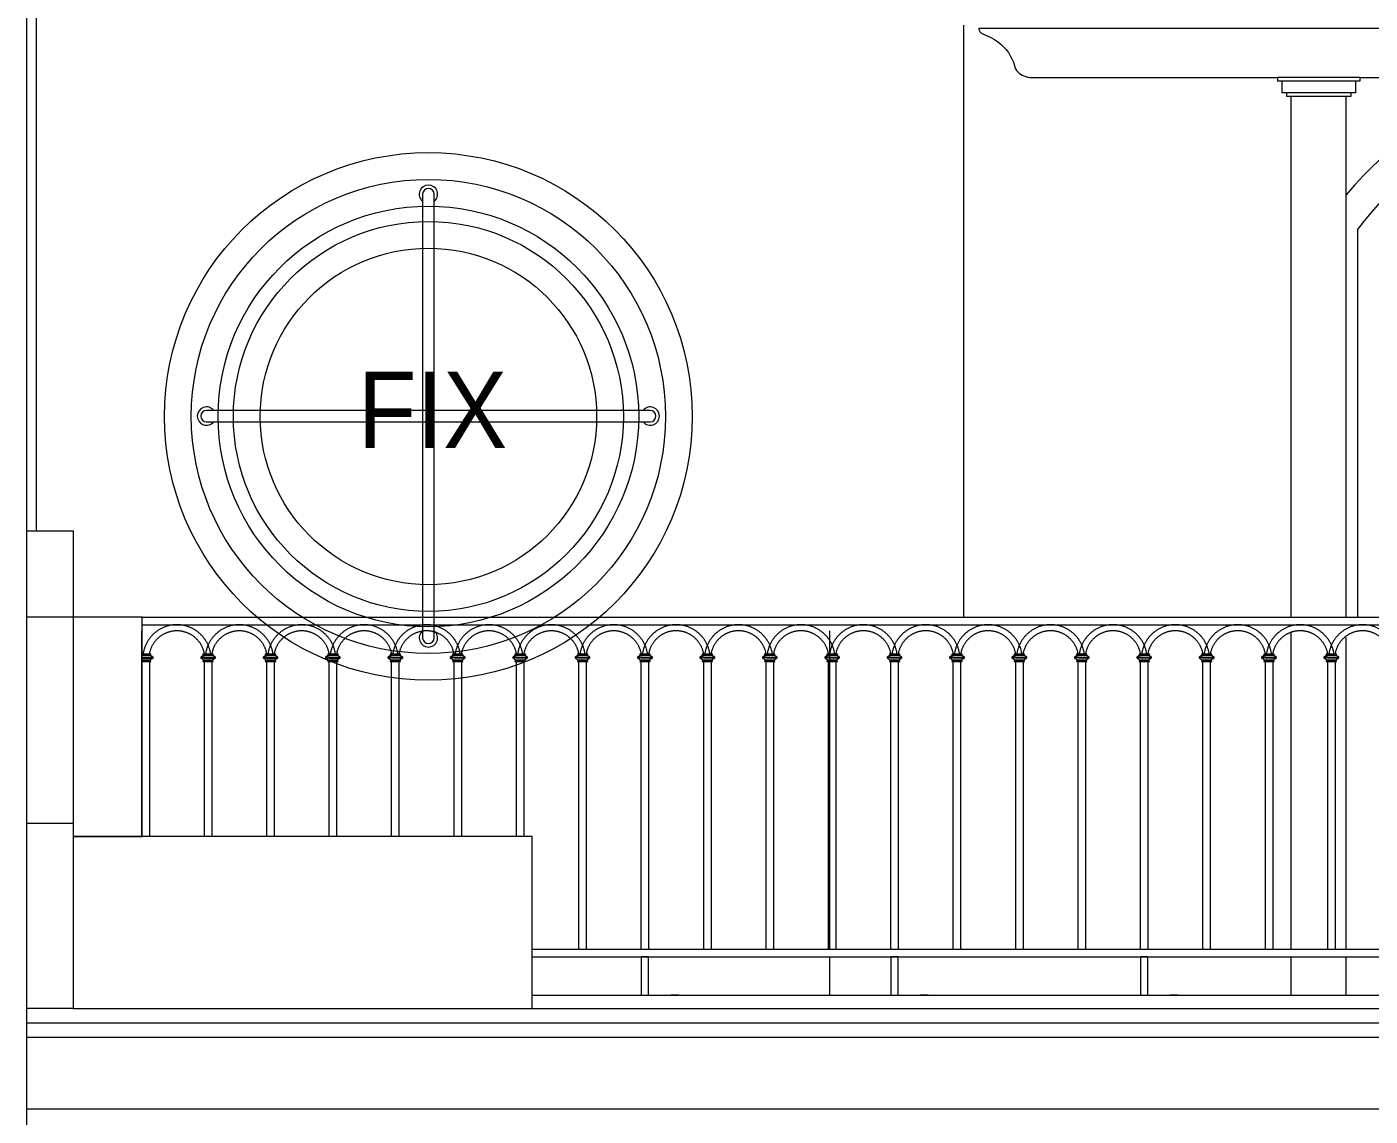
# Model space of a CAD drawing. Header units: millimetres. Extents: x -78046 to 260989, y -99288 to 158505.
# Drawn here: x 187324 to 190837, y 77367 to 80216 of the extents above; entities that cross this region are included whole.
import ezdxf
from ezdxf.xclip import XClip

# ---------------------------------------------------------------- set-up
doc = ezdxf.new("R2010")
doc.units = ezdxf.units.MM
doc.header["$LTSCALE"] = 100
doc.header["$XCLIPFRAME"] = 0
for name, color, linetype, lineweight in [('-DOOR', 137, 'Continuous', 9), ('-HATCH', 8, 'Continuous', 5), ('-LINE1', 7, 'Continuous', 18), ('-LINE2', 252, 'Continuous', 9), ('-TEXT', 7, 'Continuous', 15)]:
    doc.layers.add(name, color=color, linetype=linetype, lineweight=lineweight)
doc.styles.add('X-5M-DH-TUM1$0$AVANTH', font='arial.ttf', dxfattribs={"width": 0.9})

# ---------------------------------------------------------------- blocks, each defined once
blk = doc.blocks.new('lancan')
for p, q in [((-1.1, 988.8), (6547.2, 988.8)), ((-1.1, 968.8), (6547.2, 968.8)), ((0, 883.9), (-9.8, 883.9)), ((0, 881.9), (-9.8, 881.9)), ((-4, 893), (0, 893)), ((-1.6, 891), (0, 891)), ((-1.6, 889), (20.8, 889)), ((0, 893), (19.2, 893)), ((19.2, 891), (0, 891)), ((0, 881.9), (0, 883.9)), ((0, 883.9), (19.2, 883.9)), ((0, 881.9), (19.2, 881.9)), ((19.2, 893), (23.2, 893)), ((19.2, 891), (20.8, 891)), ((19.2, 883.9), (19.2, 881.9)), ((19.2, 883.9), (29, 883.9)), ((19.2, 881.9), (29, 881.9)), ((20.8, 889), (20.8, 891)), ((20.8, 891), (23.2, 891)), ((29, 883.9), (20.8, 889)), ((20.8, 876.9), (29, 881.9)), ((23.2, 891), (23.2, 893)), ((29, 881.9), (29, 883.9)), ((161.6, 889), (153.4, 883.9)), ((153.4, 883.9), (153.4, 881.9)), ((163.2, 883.9), (153.4, 883.9)), ((153.4, 881.9), (161.6, 876.9)), ((163.2, 881.9), (153.4, 881.9)), ((159.2, 893), (159.2, 891)), ((159.2, 893), (163.2, 893)), ((159.2, 891), (161.6, 891)), ((161.6, 891), (161.6, 889)), ((161.6, 891), (163.2, 891)), ((161.6, 889), (184, 889)), ((163.2, 893), (182.4, 893)), ((182.4, 891), (163.2, 891)), ((163.2, 881.9), (163.2, 883.9)), ((163.2, 883.9), (182.4, 883.9)), ((163.2, 881.9), (182.4, 881.9)), ((182.4, 893), (186.4, 893)), ((182.4, 891), (184, 891)), ((182.4, 883.9), (182.4, 881.9)), ((182.4, 883.9), (192.2, 883.9)), ((182.4, 881.9), (192.2, 881.9)), ((184, 889), (184, 891)), ((184, 891), (186.4, 891)), ((192.2, 883.9), (184, 889)), ((184, 876.9), (192.2, 881.9)), ((186.4, 891), (186.4, 893)), ((192.2, 881.9), (192.2, 883.9)), ((324.8, 889), (316.6, 883.9)), ((316.6, 883.9), (316.6, 881.9)), ((326.4, 883.9), (316.6, 883.9)), ((316.6, 881.9), (324.8, 876.9)), ((326.4, 881.9), (316.6, 881.9)), ((322.4, 893), (322.4, 891)), ((322.4, 893), (326.4, 893)), ((322.4, 891), (324.8, 891)), ((324.8, 891), (324.8, 889)), ((324.8, 891), (326.4, 891)), ((324.8, 889), (347.2, 889)), ((326.4, 893), (345.6, 893)), ((345.6, 891), (326.4, 891)), ((326.4, 881.9), (326.4, 883.9)), ((326.4, 883.9), (345.6, 883.9)), ((326.4, 881.9), (345.6, 881.9)), ((345.6, 893), (349.6, 893)), ((345.6, 891), (347.2, 891)), ((345.6, 883.9), (345.6, 881.9)), ((345.6, 883.9), (355.4, 883.9)), ((345.6, 881.9), (355.4, 881.9)), ((347.2, 889), (347.2, 891)), ((347.2, 891), (349.6, 891)), ((355.4, 883.9), (347.2, 889)), ((347.2, 876.9), (355.4, 881.9)), ((349.6, 891), (349.6, 893)), ((355.4, 881.9), (355.4, 883.9)), ((488, 889), (479.8, 883.9)), ((479.8, 883.9), (479.8, 881.9)), ((489.6, 883.9), (479.8, 883.9)), ((479.8, 881.9), (488, 876.9)), ((489.6, 881.9), (479.8, 881.9)), ((485.6, 893), (485.6, 891)), ((485.6, 893), (489.6, 893)), ((485.6, 891), (488, 891)), ((488, 891), (488, 889)), ((488, 891), (489.6, 891)), ((488, 889), (510.4, 889)), ((489.6, 893), (508.8, 893)), ((508.8, 891), (489.6, 891)), ((489.6, 881.9), (489.6, 883.9)), ((489.6, 883.9), (508.8, 883.9)), ((489.6, 881.9), (508.8, 881.9)), ((508.8, 893), (512.8, 893)), ((508.8, 891), (510.4, 891)), ((508.8, 883.9), (508.8, 881.9)), ((508.8, 883.9), (518.6, 883.9)), ((508.8, 881.9), (518.6, 881.9)), ((510.4, 889), (510.4, 891)), ((510.4, 891), (512.8, 891)), ((518.6, 883.9), (510.4, 889)), ((510.4, 876.9), (518.6, 881.9)), ((512.8, 891), (512.8, 893)), ((518.6, 881.9), (518.6, 883.9)), ((651.2, 889), (643, 884)), ((643, 884), (643, 882)), ((652.8, 884), (643, 884)), ((643, 882), (651.2, 876.9)), ((652.8, 882), (643, 882)), ((648.8, 893), (648.8, 891)), ((648.8, 893), (652.8, 893)), ((648.8, 891), (651.2, 891)), ((651.2, 891), (651.2, 889)), ((651.2, 891), (652.8, 891)), ((651.2, 889), (673.6, 889)), ((652.8, 893), (672, 893)), ((672, 891), (652.8, 891)), ((652.8, 882), (652.8, 884)), ((652.8, 884), (672, 884)), ((652.8, 882), (672, 882)), ((672, 893), (676, 893)), ((672, 891), (673.6, 891)), ((672, 884), (672, 882)), ((672, 884), (681.8, 884)), ((672, 882), (681.8, 882)), ((673.6, 889), (673.6, 891)), ((673.6, 891), (676, 891)), ((681.8, 884), (673.6, 889)), ((673.6, 876.9), (681.8, 882)), ((676, 891), (676, 893)), ((681.8, 882), (681.8, 884)), ((814.4, 889), (806.2, 884)), ((806.2, 884), (806.2, 882)), ((816, 884), (806.2, 884)), ((806.2, 882), (814.4, 876.9)), ((816, 882), (806.2, 882)), ((812, 893), (812, 891)), ((812, 893), (816, 893)), ((812, 891), (814.4, 891)), ((814.4, 891), (814.4, 889)), ((814.4, 891), (816, 891)), ((814.4, 889), (836.8, 889)), ((816, 893), (835.2, 893)), ((835.2, 891), (816, 891)), ((816, 882), (816, 884)), ((816, 884), (835.2, 884)), ((816, 882), (835.2, 882)), ((835.2, 893), (839.2, 893)), ((835.2, 891), (836.8, 891)), ((835.2, 884), (835.2, 882)), ((835.2, 884), (845, 884)), ((835.2, 882), (845, 882)), ((836.8, 889), (836.8, 891)), ((836.8, 891), (839.2, 891)), ((845, 884), (836.8, 889)), ((836.8, 876.9), (845, 882)), ((839.2, 891), (839.2, 893)), ((845, 882), (845, 884)), ((977.6, 889), (969.4, 884)), ((969.4, 884), (969.4, 882)), ((979.2, 884), (969.4, 884)), ((969.4, 882), (977.6, 876.9)), ((979.2, 882), (969.4, 882)), ((975.2, 893), (975.2, 891)), ((975.2, 893), (979.2, 893)), ((975.2, 891), (977.6, 891)), ((977.6, 891), (977.6, 889)), ((977.6, 891), (979.2, 891)), ((977.6, 889), (1000, 889)), ((979.2, 893), (998.4, 893)), ((998.4, 891), (979.2, 891)), ((979.2, 882), (979.2, 884)), ((979.2, 884), (998.4, 884)), ((979.2, 882), (998.4, 882)), ((998.4, 893), (1002.4, 893)), ((998.4, 891), (1000, 891)), ((998.4, 884), (998.4, 882)), ((998.4, 884), (1008.2, 884)), ((998.4, 882), (1008.2, 882)), ((1000, 889), (1000, 891)), ((1000, 891), (1002.4, 891)), ((1008.2, 884), (1000, 889)), ((1000, 876.9), (1008.2, 882)), ((1002.4, 891), (1002.4, 893)), ((1008.2, 882), (1008.2, 884)), ((1140.8, 889), (1132.6, 884)), ((1132.6, 884), (1132.6, 882)), ((1142.4, 884), (1132.6, 884)), ((1132.6, 882), (1140.8, 876.9)), ((1142.4, 882), (1132.6, 882)), ((1138.4, 893), (1138.4, 891)), ((1138.4, 893), (1142.4, 893)), ((1138.4, 891), (1140.8, 891)), ((1140.8, 891), (1140.8, 889)), ((1140.8, 891), (1142.4, 891)), ((1140.8, 889), (1163.2, 889)), ((1142.4, 893), (1161.6, 893)), ((1161.6, 891), (1142.4, 891)), ((1142.4, 882), (1142.4, 884)), ((1142.4, 884), (1161.6, 884)), ((1142.4, 882), (1161.6, 882)), ((1161.6, 893), (1165.6, 893)), ((1161.6, 891), (1163.2, 891)), ((1161.6, 884), (1161.6, 882)), ((1161.6, 884), (1171.4, 884)), ((1161.6, 882), (1171.4, 882)), ((1163.2, 889), (1163.2, 891)), ((1163.2, 891), (1165.6, 891)), ((1171.4, 884), (1163.2, 889)), ((1163.2, 876.9), (1171.4, 882)), ((1165.6, 891), (1165.6, 893)), ((1171.4, 882), (1171.4, 884)), ((1304, 889), (1295.8, 884)), ((1295.8, 884), (1295.8, 882)), ((1305.6, 884), (1295.8, 884)), ((1295.8, 882), (1304, 876.9)), ((1305.6, 882), (1295.8, 882)), ((1301.6, 893), (1301.6, 891)), ((1301.6, 893), (1305.6, 893)), ((1301.6, 891), (1304, 891)), ((1304, 891), (1304, 889)), ((1304, 891), (1305.6, 891)), ((1304, 889), (1326.4, 889)), ((1305.6, 893), (1324.8, 893)), ((1324.8, 891), (1305.6, 891)), ((1305.6, 882), (1305.6, 884)), ((1305.6, 884), (1324.8, 884)), ((1305.6, 882), (1324.8, 882)), ((1324.8, 893), (1328.8, 893)), ((1324.8, 891), (1326.4, 891)), ((1324.8, 884), (1324.8, 882)), ((1324.8, 884), (1334.6, 884)), ((1324.8, 882), (1334.6, 882)), ((1326.4, 889), (1326.4, 891)), ((1326.4, 891), (1328.8, 891)), ((1334.6, 884), (1326.4, 889)), ((1326.4, 876.9), (1334.6, 882)), ((1328.8, 891), (1328.8, 893)), ((1334.6, 882), (1334.6, 884)), ((1467.2, 889), (1459, 884)), ((1459, 884), (1459, 882)), ((1468.8, 884), (1459, 884)), ((1459, 882), (1467.2, 876.9)), ((1468.8, 882), (1459, 882)), ((1464.8, 893), (1464.8, 891)), ((1464.8, 893), (1468.8, 893)), ((1464.8, 891), (1467.2, 891)), ((1467.2, 891), (1467.2, 889)), ((1467.2, 891), (1468.8, 891)), ((1467.2, 889), (1489.6, 889)), ((1468.8, 893), (1488, 893)), ((1488, 891), (1468.8, 891)), ((1468.8, 882), (1468.8, 884)), ((1468.8, 884), (1488, 884)), ((1468.8, 882), (1488, 882)), ((1488, 893), (1492, 893)), ((1488, 891), (1489.6, 891)), ((1488, 884), (1488, 882)), ((1488, 884), (1497.8, 884)), ((1488, 882), (1497.8, 882)), ((1489.6, 889), (1489.6, 891)), ((1489.6, 891), (1492, 891)), ((1497.8, 884), (1489.6, 889)), ((1489.6, 876.9), (1497.8, 882)), ((1492, 891), (1492, 893)), ((1497.8, 882), (1497.8, 884)), ((1630.4, 889), (1622.2, 884)), ((1622.2, 884), (1622.2, 882)), ((1632, 884), (1622.2, 884)), ((1622.2, 882), (1630.4, 876.9)), ((1632, 882), (1622.2, 882)), ((1628, 893), (1628, 891)), ((1628, 893), (1632, 893)), ((1628, 891), (1630.4, 891)), ((1630.4, 891), (1630.4, 889)), ((1630.4, 891), (1632, 891)), ((1630.4, 889), (1652.8, 889)), ((1632, 893), (1651.2, 893)), ((1651.2, 891), (1632, 891)), ((1632, 882), (1632, 884)), ((1632, 884), (1651.2, 884)), ((1632, 882), (1651.2, 882)), ((1651.2, 893), (1655.2, 893)), ((1651.2, 891), (1652.8, 891)), ((1651.2, 884), (1651.2, 882)), ((1651.2, 884), (1661, 884)), ((1651.2, 882), (1661, 882)), ((1652.8, 889), (1652.8, 891)), ((1652.8, 891), (1655.2, 891)), ((1661, 884), (1652.8, 889)), ((1652.8, 876.9), (1661, 882)), ((1655.2, 891), (1655.2, 893)), ((1661, 882), (1661, 884)), ((1793.6, 889), (1785.4, 884)), ((1785.4, 884), (1785.4, 882)), ((1795.2, 884), (1785.4, 884)), ((1785.4, 882), (1793.6, 876.9)), ((1795.2, 882), (1785.4, 882)), ((1791.2, 893), (1791.2, 891)), ((1791.2, 893), (1795.2, 893)), ((1791.2, 891), (1793.6, 891)), ((1793.6, 891), (1793.6, 889)), ((1793.6, 891), (1795.2, 891)), ((1793.6, 889), (1816, 889)), ((1795.2, 893), (1814.4, 893)), ((1814.4, 891), (1795.2, 891)), ((1795.2, 882), (1795.2, 884)), ((1795.2, 884), (1814.4, 884)), ((1795.2, 882), (1814.4, 882)), ((1814.4, 893), (1818.4, 893)), ((1814.4, 891), (1816, 891)), ((1814.4, 884), (1814.4, 882)), ((1814.4, 884), (1824.2, 884)), ((1814.4, 882), (1824.2, 882)), ((1816, 889), (1816, 891)), ((1816, 891), (1818.4, 891)), ((1824.2, 884), (1816, 889)), ((1816, 876.9), (1824.2, 882)), ((1818.4, 891), (1818.4, 893)), ((1824.2, 882), (1824.2, 884)), ((1956.8, 889), (1948.5, 884)), ((1948.5, 884), (1948.5, 882)), ((1958.4, 884), (1948.5, 884)), ((1948.5, 882), (1956.8, 876.9)), ((1958.4, 882), (1948.5, 882)), ((1954.4, 893), (1954.4, 891)), ((1954.4, 893), (1958.4, 893)), ((1954.4, 891), (1956.8, 891)), ((1956.8, 891), (1956.8, 889)), ((1956.8, 891), (1958.4, 891)), ((1956.8, 889), (1979.2, 889)), ((1958.4, 893), (1977.6, 893)), ((1977.6, 891), (1958.4, 891)), ((1958.4, 882), (1958.4, 884)), ((1958.4, 884), (1977.6, 884)), ((1958.4, 882), (1977.6, 882)), ((1977.6, 893), (1981.6, 893)), ((1977.6, 891), (1979.2, 891)), ((1977.6, 884), (1977.6, 882)), ((1977.6, 884), (1987.4, 884)), ((1977.6, 882), (1987.4, 882)), ((1979.2, 889), (1979.2, 891)), ((1979.2, 891), (1981.6, 891)), ((1987.4, 884), (1979.2, 889)), ((1979.2, 876.9), (1987.4, 882)), ((1981.6, 891), (1981.6, 893)), ((1987.4, 882), (1987.4, 884)), ((2120, 889), (2111.7, 884)), ((2111.7, 884), (2111.7, 882)), ((2121.6, 884), (2111.7, 884)), ((2111.7, 882), (2120, 876.9)), ((2121.6, 882), (2111.7, 882)), ((2117.6, 893), (2117.6, 891)), ((2117.6, 893), (2121.6, 893)), ((2117.6, 891), (2120, 891)), ((2120, 891), (2120, 889)), ((2120, 891), (2121.6, 891)), ((2120, 889), (2142.4, 889)), ((2121.6, 893), (2140.8, 893)), ((2140.8, 891), (2121.6, 891)), ((2121.6, 882), (2121.6, 884)), ((2121.6, 884), (2140.8, 884)), ((2121.6, 882), (2140.8, 882)), ((2140.8, 893), (2144.8, 893)), ((2140.8, 891), (2142.4, 891)), ((2140.8, 884), (2140.8, 882)), ((2140.8, 884), (2150.6, 884)), ((2140.8, 882), (2150.6, 882)), ((2142.4, 889), (2142.4, 891)), ((2142.4, 891), (2144.8, 891)), ((2150.6, 884), (2142.4, 889)), ((2142.4, 876.9), (2150.6, 882)), ((2144.8, 891), (2144.8, 893)), ((2150.6, 882), (2150.6, 884)), ((2283.2, 889), (2274.9, 884)), ((2274.9, 884), (2274.9, 882)), ((2284.8, 884), (2274.9, 884)), ((2274.9, 882), (2283.2, 876.9)), ((2284.8, 882), (2274.9, 882)), ((2280.8, 893), (2280.8, 891)), ((2280.8, 893), (2284.8, 893)), ((2280.8, 891), (2283.2, 891)), ((2283.2, 891), (2283.2, 889)), ((2283.2, 891), (2284.8, 891)), ((2283.2, 889), (2305.6, 889)), ((2284.8, 893), (2304, 893)), ((2304, 891), (2284.8, 891)), ((2284.8, 882), (2284.8, 884)), ((2284.8, 884), (2304, 884)), ((2284.8, 882), (2304, 882)), ((2304, 893), (2308, 893)), ((2304, 891), (2305.6, 891)), ((2304, 884), (2304, 882)), ((2304, 884), (2313.8, 884)), ((2304, 882), (2313.8, 882)), ((2305.6, 889), (2305.6, 891)), ((2305.6, 891), (2308, 891)), ((2313.8, 884), (2305.6, 889)), ((2305.6, 876.9), (2313.8, 882)), ((2308, 891), (2308, 893)), ((2313.8, 882), (2313.8, 884)), ((2446.4, 889), (2438.1, 884)), ((2438.1, 884), (2438.1, 882)), ((2448, 884), (2438.1, 884)), ((2438.1, 882), (2446.4, 876.9)), ((2448, 882), (2438.1, 882)), ((2444, 893), (2444, 891)), ((2444, 893), (2448, 893)), ((2444, 891), (2446.4, 891)), ((2446.4, 891), (2446.4, 889)), ((2446.4, 891), (2448, 891)), ((2446.4, 889), (2468.8, 889)), ((2448, 893), (2467.2, 893)), ((2467.2, 891), (2448, 891)), ((2448, 882), (2448, 884)), ((2448, 884), (2467.2, 884)), ((2448, 882), (2467.2, 882)), ((2467.2, 893), (2471.2, 893)), ((2467.2, 891), (2468.8, 891)), ((2467.2, 884), (2467.2, 882)), ((2467.2, 884), (2477, 884)), ((2467.2, 882), (2477, 882)), ((2468.8, 889), (2468.8, 891)), ((2468.8, 891), (2471.2, 891)), ((2477, 884), (2468.8, 889)), ((2468.8, 876.9), (2477, 882)), ((2471.2, 891), (2471.2, 893)), ((2477, 882), (2477, 884)), ((2609.6, 889), (2601.3, 884)), ((2601.3, 884), (2601.3, 882)), ((2611.2, 884), (2601.3, 884)), ((2601.3, 882), (2609.6, 876.9)), ((2611.2, 882), (2601.3, 882)), ((2607.2, 893), (2607.2, 891)), ((2607.2, 893), (2611.2, 893)), ((2607.2, 891), (2609.6, 891)), ((2609.6, 891), (2609.6, 889)), ((2609.6, 891), (2611.2, 891)), ((2609.6, 889), (2632, 889)), ((2611.2, 893), (2630.4, 893)), ((2630.4, 891), (2611.2, 891)), ((2611.2, 882), (2611.2, 884)), ((2611.2, 884), (2630.4, 884)), ((2611.2, 882), (2630.4, 882)), ((2630.4, 893), (2634.4, 893)), ((2630.4, 891), (2632, 891)), ((2630.4, 884), (2630.4, 882)), ((2630.4, 884), (2640.2, 884)), ((2630.4, 882), (2640.2, 882)), ((2632, 889), (2632, 891)), ((2632, 891), (2634.4, 891)), ((2640.2, 884), (2632, 889)), ((2632, 876.9), (2640.2, 882)), ((2634.4, 891), (2634.4, 893)), ((2640.2, 882), (2640.2, 884)), ((2772.8, 889), (2764.5, 884)), ((2764.5, 884), (2764.5, 882)), ((2774.4, 884), (2764.5, 884)), ((2764.5, 882), (2772.8, 876.9)), ((2774.4, 882), (2764.5, 882)), ((2770.4, 893), (2770.4, 891)), ((2770.4, 893), (2774.4, 893)), ((2770.4, 891), (2772.8, 891)), ((2772.8, 891), (2772.8, 889)), ((2772.8, 891), (2774.4, 891)), ((2772.8, 889), (2795.2, 889)), ((2774.4, 893), (2793.6, 893)), ((2793.6, 891), (2774.4, 891)), ((2774.4, 882), (2774.4, 884)), ((2774.4, 884), (2793.6, 884)), ((2774.4, 882), (2793.6, 882)), ((2793.6, 893), (2797.6, 893)), ((2793.6, 891), (2795.2, 891)), ((2793.6, 884), (2793.6, 882)), ((2793.6, 884), (2803.4, 884)), ((2793.6, 882), (2803.4, 882)), ((2795.2, 889), (2795.2, 891)), ((2795.2, 891), (2797.6, 891)), ((2803.4, 884), (2795.2, 889)), ((2795.2, 876.9), (2803.4, 882)), ((2797.6, 891), (2797.6, 893)), ((2803.4, 882), (2803.4, 884)), ((2936, 889), (2927.7, 884)), ((2927.7, 884), (2927.7, 882)), ((2937.6, 884), (2927.7, 884)), ((2927.7, 882), (2936, 876.9)), ((2937.6, 882), (2927.7, 882)), ((2933.6, 893), (2933.6, 891)), ((2933.6, 893), (2937.6, 893)), ((2933.6, 891), (2936, 891)), ((2936, 891), (2936, 889)), ((2936, 891), (2937.6, 891)), ((2936, 889), (2958.4, 889)), ((2937.6, 893), (2956.8, 893)), ((2956.8, 891), (2937.6, 891)), ((2937.6, 882), (2937.6, 884)), ((2937.6, 884), (2956.8, 884)), ((2937.6, 882), (2956.8, 882)), ((2956.8, 893), (2960.8, 893)), ((2956.8, 891), (2958.4, 891)), ((2956.8, 884), (2956.8, 882)), ((2956.8, 884), (2966.6, 884)), ((2956.8, 882), (2966.6, 882)), ((2958.4, 889), (2958.4, 891)), ((2958.4, 891), (2960.8, 891)), ((2966.6, 884), (2958.4, 889)), ((2958.4, 876.9), (2966.6, 882)), ((2960.8, 891), (2960.8, 893)), ((2966.6, 882), (2966.6, 884)), ((3099.2, 889), (3090.9, 884)), ((3090.9, 884), (3090.9, 882)), ((3100.8, 884), (3090.9, 884)), ((3090.9, 882), (3099.2, 876.9)), ((3100.8, 882), (3090.9, 882)), ((3096.8, 893), (3096.8, 891)), ((3096.8, 893), (3100.8, 893)), ((3096.8, 891), (3099.2, 891)), ((3099.2, 891), (3099.2, 889)), ((3099.2, 891), (3100.8, 891)), ((3099.2, 889), (3121.6, 889)), ((3100.8, 893), (3120, 893)), ((3120, 891), (3100.8, 891)), ((3100.8, 882), (3100.8, 884)), ((3100.8, 884), (3120, 884)), ((3100.8, 882), (3120, 882)), ((3120, 893), (3124, 893)), ((3120, 891), (3121.6, 891)), ((3120, 884), (3120, 882)), ((3120, 884), (3129.8, 884)), ((3120, 882), (3129.8, 882)), ((3121.6, 889), (3121.6, 891)), ((3121.6, 891), (3124, 891)), ((3129.8, 884), (3121.6, 889)), ((3121.6, 876.9), (3129.8, 882)), ((3124, 891), (3124, 893)), ((3129.8, 882), (3129.8, 884)), ((-4, 872.9), (0, 872.9)), ((-1.6, 876.9), (20.8, 876.9)), ((-1.6, 874.9), (0, 874.9)), ((19.2, 874.9), (0, 874.9)), ((0, 120), (0, 872.9)), ((0, 872.9), (19.2, 872.9)), ((19.2, 874.9), (20.8, 874.9)), ((19.2, 872.9), (19.2, 120)), ((19.2, 872.9), (23.2, 872.9)), ((20.8, 874.9), (20.8, 876.9)), ((20.8, 874.9), (23.2, 874.9)), ((23.2, 872.9), (23.2, 874.9)), ((159.2, 874.9), (159.2, 872.9)), ((159.2, 874.9), (161.6, 874.9)), ((159.2, 872.9), (163.2, 872.9)), ((161.6, 876.9), (161.6, 874.9)), ((161.6, 876.9), (184, 876.9)), ((161.6, 874.9), (163.2, 874.9)), ((182.4, 874.9), (163.2, 874.9)), ((163.2, 120), (163.2, 872.9)), ((163.2, 872.9), (182.4, 872.9)), ((182.4, 874.9), (184, 874.9)), ((182.4, 872.9), (182.4, 120)), ((182.4, 872.9), (186.4, 872.9)), ((184, 874.9), (184, 876.9)), ((184, 874.9), (186.4, 874.9)), ((186.4, 872.9), (186.4, 874.9)), ((322.4, 874.9), (322.4, 872.9)), ((322.4, 874.9), (324.8, 874.9)), ((322.4, 872.9), (326.4, 872.9)), ((324.8, 876.9), (324.8, 874.9)), ((324.8, 876.9), (347.2, 876.9)), ((324.8, 874.9), (326.4, 874.9)), ((345.6, 874.9), (326.4, 874.9)), ((326.4, 120), (326.4, 872.9)), ((326.4, 872.9), (345.6, 872.9)), ((345.6, 874.9), (347.2, 874.9)), ((345.6, 872.9), (345.6, 120)), ((345.6, 872.9), (349.6, 872.9)), ((347.2, 874.9), (347.2, 876.9)), ((347.2, 874.9), (349.6, 874.9)), ((349.6, 872.9), (349.6, 874.9)), ((485.6, 874.9), (485.6, 872.9)), ((485.6, 874.9), (488, 874.9)), ((485.6, 872.9), (489.6, 872.9)), ((488, 876.9), (488, 874.9)), ((488, 876.9), (510.4, 876.9)), ((488, 874.9), (489.6, 874.9)), ((508.8, 874.9), (489.6, 874.9)), ((489.6, 120), (489.6, 872.9)), ((489.6, 872.9), (508.8, 872.9)), ((508.8, 874.9), (510.4, 874.9)), ((508.8, 872.9), (508.8, 120)), ((508.8, 872.9), (512.8, 872.9)), ((510.4, 874.9), (510.4, 876.9)), ((510.4, 874.9), (512.8, 874.9)), ((512.8, 872.9), (512.8, 874.9)), ((648.8, 874.9), (648.8, 872.9)), ((648.8, 874.9), (651.2, 874.9)), ((648.8, 872.9), (652.8, 872.9)), ((651.2, 876.9), (651.2, 874.9)), ((651.2, 876.9), (673.6, 876.9)), ((651.2, 874.9), (652.8, 874.9)), ((672, 874.9), (652.8, 874.9)), ((652.8, 120), (652.8, 872.9)), ((652.8, 872.9), (672, 872.9)), ((672, 874.9), (673.6, 874.9)), ((672, 872.9), (672, 120)), ((672, 872.9), (676, 872.9)), ((673.6, 874.9), (673.6, 876.9)), ((673.6, 874.9), (676, 874.9)), ((676, 872.9), (676, 874.9)), ((812, 874.9), (812, 872.9)), ((812, 874.9), (814.4, 874.9)), ((812, 872.9), (816, 872.9)), ((814.4, 876.9), (814.4, 874.9)), ((814.4, 876.9), (836.8, 876.9)), ((814.4, 874.9), (816, 874.9)), ((835.2, 874.9), (816, 874.9)), ((816, 120), (816, 872.9)), ((816, 872.9), (835.2, 872.9)), ((835.2, 874.9), (836.8, 874.9)), ((835.2, 872.9), (835.2, 120)), ((835.2, 872.9), (839.2, 872.9)), ((836.8, 874.9), (836.8, 876.9)), ((836.8, 874.9), (839.2, 874.9)), ((839.2, 872.9), (839.2, 874.9)), ((975.2, 874.9), (975.2, 872.9)), ((975.2, 874.9), (977.6, 874.9)), ((975.2, 872.9), (979.2, 872.9)), ((977.6, 876.9), (977.6, 874.9)), ((977.6, 876.9), (1000, 876.9)), ((977.6, 874.9), (979.2, 874.9)), ((998.4, 874.9), (979.2, 874.9)), ((979.2, 120), (979.2, 872.9)), ((979.2, 872.9), (998.4, 872.9)), ((998.4, 874.9), (1000, 874.9)), ((998.4, 872.9), (998.4, 120)), ((998.4, 872.9), (1002.4, 872.9)), ((1000, 874.9), (1000, 876.9)), ((1000, 874.9), (1002.4, 874.9)), ((1002.4, 872.9), (1002.4, 874.9)), ((1138.4, 874.9), (1138.4, 872.9)), ((1138.4, 874.9), (1140.8, 874.9)), ((1138.4, 872.9), (1142.4, 872.9)), ((1140.8, 876.9), (1140.8, 874.9)), ((1140.8, 876.9), (1163.2, 876.9)), ((1140.8, 874.9), (1142.4, 874.9)), ((1161.6, 874.9), (1142.4, 874.9)), ((1142.4, 120), (1142.4, 872.9)), ((1142.4, 872.9), (1161.6, 872.9)), ((1161.6, 874.9), (1163.2, 874.9)), ((1161.6, 872.9), (1161.6, 120)), ((1161.6, 872.9), (1165.6, 872.9)), ((1163.2, 874.9), (1163.2, 876.9)), ((1163.2, 874.9), (1165.6, 874.9)), ((1165.6, 872.9), (1165.6, 874.9)), ((1301.6, 874.9), (1301.6, 872.9)), ((1301.6, 874.9), (1304, 874.9)), ((1301.6, 872.9), (1305.6, 872.9)), ((1304, 876.9), (1304, 874.9)), ((1304, 876.9), (1326.4, 876.9)), ((1304, 874.9), (1305.6, 874.9)), ((1324.8, 874.9), (1305.6, 874.9)), ((1305.6, 120), (1305.6, 872.9)), ((1305.6, 872.9), (1324.8, 872.9)), ((1324.8, 874.9), (1326.4, 874.9)), ((1324.8, 872.9), (1324.8, 120)), ((1324.8, 872.9), (1328.8, 872.9)), ((1326.4, 874.9), (1326.4, 876.9)), ((1326.4, 874.9), (1328.8, 874.9)), ((1328.8, 872.9), (1328.8, 874.9)), ((1464.8, 874.9), (1464.8, 872.9)), ((1464.8, 874.9), (1467.2, 874.9)), ((1464.8, 872.9), (1468.8, 872.9)), ((1467.2, 876.9), (1467.2, 874.9)), ((1467.2, 876.9), (1489.6, 876.9)), ((1467.2, 874.9), (1468.8, 874.9)), ((1488, 874.9), (1468.8, 874.9)), ((1468.8, 120), (1468.8, 872.9)), ((1468.8, 872.9), (1488, 872.9)), ((1488, 874.9), (1489.6, 874.9)), ((1488, 872.9), (1488, 120)), ((1488, 872.9), (1492, 872.9)), ((1489.6, 874.9), (1489.6, 876.9)), ((1489.6, 874.9), (1492, 874.9)), ((1492, 872.9), (1492, 874.9)), ((1628, 874.9), (1628, 872.9)), ((1628, 874.9), (1630.4, 874.9)), ((1628, 872.9), (1632, 872.9)), ((1630.4, 876.9), (1630.4, 874.9)), ((1630.4, 876.9), (1652.8, 876.9)), ((1630.4, 874.9), (1632, 874.9)), ((1651.2, 874.9), (1632, 874.9)), ((1632, 120), (1632, 872.9)), ((1632, 872.9), (1651.2, 872.9)), ((1651.2, 874.9), (1652.8, 874.9)), ((1651.2, 872.9), (1651.2, 120)), ((1651.2, 872.9), (1655.2, 872.9)), ((1652.8, 874.9), (1652.8, 876.9)), ((1652.8, 874.9), (1655.2, 874.9)), ((1655.2, 872.9), (1655.2, 874.9)), ((1791.2, 874.9), (1791.2, 872.9)), ((1791.2, 874.9), (1793.6, 874.9)), ((1791.2, 872.9), (1795.2, 872.9)), ((1793.6, 876.9), (1793.6, 874.9)), ((1793.6, 876.9), (1816, 876.9)), ((1793.6, 874.9), (1795.2, 874.9)), ((1814.4, 874.9), (1795.2, 874.9)), ((1795.2, 120), (1795.2, 872.9)), ((1795.2, 872.9), (1814.4, 872.9)), ((1814.4, 874.9), (1816, 874.9)), ((1814.4, 872.9), (1814.4, 120)), ((1814.4, 872.9), (1818.4, 872.9)), ((1816, 874.9), (1816, 876.9)), ((1816, 874.9), (1818.4, 874.9)), ((1818.4, 872.9), (1818.4, 874.9)), ((1954.4, 874.9), (1954.4, 872.9)), ((1954.4, 874.9), (1956.8, 874.9)), ((1954.4, 872.9), (1958.4, 872.9)), ((1956.8, 876.9), (1956.8, 874.9)), ((1956.8, 876.9), (1979.2, 876.9)), ((1956.8, 874.9), (1958.4, 874.9)), ((1977.6, 874.9), (1958.4, 874.9)), ((1958.4, 120), (1958.4, 872.9)), ((1958.4, 872.9), (1977.6, 872.9)), ((1977.6, 874.9), (1979.2, 874.9)), ((1977.6, 872.9), (1977.6, 120)), ((1977.6, 872.9), (1981.6, 872.9)), ((1979.2, 874.9), (1979.2, 876.9)), ((1979.2, 874.9), (1981.6, 874.9)), ((1981.6, 872.9), (1981.6, 874.9)), ((2117.6, 874.9), (2117.6, 872.9)), ((2117.6, 874.9), (2120, 874.9)), ((2117.6, 872.9), (2121.6, 872.9)), ((2120, 876.9), (2120, 874.9)), ((2120, 876.9), (2142.4, 876.9)), ((2120, 874.9), (2121.6, 874.9)), ((2140.8, 874.9), (2121.6, 874.9)), ((2121.6, 120), (2121.6, 872.9)), ((2121.6, 872.9), (2140.8, 872.9)), ((2140.8, 874.9), (2142.4, 874.9)), ((2140.8, 872.9), (2140.8, 120)), ((2140.8, 872.9), (2144.8, 872.9)), ((2142.4, 874.9), (2142.4, 876.9)), ((2142.4, 874.9), (2144.8, 874.9)), ((2144.8, 872.9), (2144.8, 874.9)), ((2280.8, 874.9), (2280.8, 872.9)), ((2280.8, 874.9), (2283.2, 874.9)), ((2280.8, 872.9), (2284.8, 872.9)), ((2283.2, 876.9), (2283.2, 874.9)), ((2283.2, 876.9), (2305.6, 876.9)), ((2283.2, 874.9), (2284.8, 874.9)), ((2304, 874.9), (2284.8, 874.9)), ((2284.8, 120), (2284.8, 872.9)), ((2284.8, 872.9), (2304, 872.9)), ((2304, 874.9), (2305.6, 874.9)), ((2304, 872.9), (2304, 120)), ((2304, 872.9), (2308, 872.9)), ((2305.6, 874.9), (2305.6, 876.9)), ((2305.6, 874.9), (2308, 874.9)), ((2308, 872.9), (2308, 874.9)), ((2444, 874.9), (2444, 872.9)), ((2444, 874.9), (2446.4, 874.9)), ((2444, 872.9), (2448, 872.9)), ((2446.4, 876.9), (2446.4, 874.9)), ((2446.4, 876.9), (2468.8, 876.9)), ((2446.4, 874.9), (2448, 874.9)), ((2467.2, 874.9), (2448, 874.9)), ((2448, 120), (2448, 872.9)), ((2448, 872.9), (2467.2, 872.9)), ((2467.2, 874.9), (2468.8, 874.9)), ((2467.2, 872.9), (2467.2, 120)), ((2467.2, 872.9), (2471.2, 872.9)), ((2468.8, 874.9), (2468.8, 876.9)), ((2468.8, 874.9), (2471.2, 874.9)), ((2471.2, 872.9), (2471.2, 874.9)), ((2607.2, 874.9), (2607.2, 872.9)), ((2607.2, 874.9), (2609.6, 874.9)), ((2607.2, 872.9), (2611.2, 872.9)), ((2609.6, 876.9), (2609.6, 874.9)), ((2609.6, 876.9), (2632, 876.9)), ((2609.6, 874.9), (2611.2, 874.9)), ((2630.4, 874.9), (2611.2, 874.9)), ((2611.2, 120), (2611.2, 872.9)), ((2611.2, 872.9), (2630.4, 872.9)), ((2630.4, 874.9), (2632, 874.9)), ((2630.4, 872.9), (2630.4, 120)), ((2630.4, 872.9), (2634.4, 872.9)), ((2632, 874.9), (2632, 876.9)), ((2632, 874.9), (2634.4, 874.9)), ((2634.4, 872.9), (2634.4, 874.9)), ((2770.4, 874.9), (2770.4, 872.9)), ((2770.4, 874.9), (2772.8, 874.9)), ((2770.4, 872.9), (2774.4, 872.9)), ((2772.8, 876.9), (2772.8, 874.9)), ((2772.8, 876.9), (2795.2, 876.9)), ((2772.8, 874.9), (2774.4, 874.9)), ((2793.6, 874.9), (2774.4, 874.9)), ((2774.4, 120), (2774.4, 872.9)), ((2774.4, 872.9), (2793.6, 872.9)), ((2793.6, 874.9), (2795.2, 874.9)), ((2793.6, 872.9), (2793.6, 120)), ((2793.6, 872.9), (2797.6, 872.9)), ((2795.2, 874.9), (2795.2, 876.9)), ((2795.2, 874.9), (2797.6, 874.9)), ((2797.6, 872.9), (2797.6, 874.9)), ((2933.6, 874.9), (2933.6, 872.9)), ((2933.6, 874.9), (2936, 874.9)), ((2933.6, 872.9), (2937.6, 872.9)), ((2936, 876.9), (2936, 874.9)), ((2936, 876.9), (2958.4, 876.9)), ((2936, 874.9), (2937.6, 874.9)), ((2956.8, 874.9), (2937.6, 874.9)), ((2937.6, 120), (2937.6, 872.9)), ((2937.6, 872.9), (2956.8, 872.9)), ((2956.8, 874.9), (2958.4, 874.9)), ((2956.8, 872.9), (2956.8, 120)), ((2956.8, 872.9), (2960.8, 872.9)), ((2958.4, 874.9), (2958.4, 876.9)), ((2958.4, 874.9), (2960.8, 874.9)), ((2960.8, 872.9), (2960.8, 874.9)), ((3096.8, 874.9), (3096.8, 872.9)), ((3096.8, 874.9), (3099.2, 874.9)), ((3096.8, 872.9), (3100.8, 872.9)), ((3099.2, 876.9), (3099.2, 874.9)), ((3099.2, 876.9), (3121.6, 876.9)), ((3099.2, 874.9), (3100.8, 874.9)), ((3120, 874.9), (3100.8, 874.9)), ((3100.8, 120), (3100.8, 872.9)), ((3100.8, 872.9), (3120, 872.9)), ((3120, 874.9), (3121.6, 874.9)), ((3120, 872.9), (3120, 120)), ((3120, 872.9), (3124, 872.9)), ((3121.6, 874.9), (3121.6, 876.9)), ((3121.6, 874.9), (3124, 874.9)), ((3124, 872.9), (3124, 874.9)), ((-1.1, 120), (6547.2, 120)), ((-1.1, 100), (6547.2, 100)), ((-1.1, 0), (6547.2, 0))]:
    blk.add_line(p, q)
for points in [[(1324.8, 100), (1305.6, 100), (1305.6, 0), (1324.8, 0)], [(1977.6, 100), (1958.4, 100), (1958.4, 0), (1977.6, 0)], [(2630.4, 100), (2611.2, 100), (2611.2, 0), (2630.4, 0)]]:
    blk.add_lwpolyline(points, close=True)
for centre, radius, start, end in [((91.2, 879.7), 89.2, 8.5304, 171.4696), ((91.2, 879.7), 73.2, 10.4137, 169.5863), ((254.4, 879.7), 89.2, 8.5304, 171.4696), ((254.4, 879.7), 73.2, 10.4137, 169.5863), ((417.6, 879.7), 89.2, 8.5304, 171.4696), ((417.6, 879.7), 73.2, 10.4137, 169.5863), ((580.8, 879.7), 89.2, 8.5304, 171.4696), ((580.8, 879.7), 73.2, 10.4137, 169.5863), ((744, 879.7), 89.2, 8.5304, 171.4696), ((744, 879.7), 73.2, 10.4137, 169.5863), ((907.2, 879.7), 89.2, 8.5304, 171.4696), ((907.2, 879.7), 73.2, 10.4137, 169.5863), ((1070.4, 879.7), 89.2, 8.5304, 171.4696), ((1070.4, 879.7), 73.2, 10.4137, 169.5863), ((1233.6, 879.7), 89.2, 8.5304, 171.4696), ((1233.6, 879.7), 73.2, 10.4137, 169.5863), ((1396.8, 879.8), 89.2, 8.5304, 171.4696), ((1396.8, 879.8), 73.2, 10.4137, 169.5863), ((1560, 879.8), 89.2, 8.5304, 171.4696), ((1560, 879.8), 73.2, 10.4137, 169.5863), ((1723.2, 879.8), 89.2, 8.5304, 171.4696), ((1723.2, 879.8), 73.2, 10.4137, 169.5863), ((1886.4, 879.8), 89.2, 8.5304, 171.4696), ((1886.4, 879.8), 73.2, 10.4137, 169.5863), ((2049.6, 879.8), 89.2, 8.5304, 171.4696), ((2049.6, 879.8), 73.2, 10.4137, 169.5863), ((2212.8, 879.8), 89.2, 8.5304, 171.4696), ((2212.8, 879.8), 73.2, 10.4137, 169.5863), ((2376, 879.8), 89.2, 8.5304, 171.4696), ((2376, 879.8), 73.2, 10.4137, 169.5863), ((2539.2, 879.8), 89.2, 8.5304, 171.4696), ((2539.2, 879.8), 73.2, 10.4137, 169.5863), ((2702.4, 879.8), 89.2, 8.5304, 171.4696), ((2702.4, 879.8), 73.2, 10.4137, 169.5863), ((2865.6, 879.8), 89.2, 8.5304, 171.4696), ((2865.6, 879.8), 73.2, 10.4137, 169.5863), ((3028.8, 879.8), 89.2, 8.5304, 171.4696), ((3028.8, 879.8), 73.2, 10.4137, 169.5863), ((3192, 879.8), 89.2, 8.5304, 171.4696), ((3192, 879.8), 73.2, 10.4137, 169.5863)]:
    blk.add_arc(centre, radius, start, end)

msp = doc.modelspace()

# ---------------------------------------------------------------- linework, layer by layer
at = {"layer": '-DOOR', "lineweight": 9}
msp.add_lwpolyline([(192343.8, 78671.8), (192343.8, 79686, 0.495675), (190803.8, 79686), (190803.8, 78671.8)], format="xyb", dxfattribs=at)
at = {"layer": '-HATCH'}
msp.add_line((187348.8, 78897.8), (187348.8, 81098), dxfattribs=at)
for points in [[(188388.8, 79777.9, 1), (188358.8, 79777.9), (188358.8, 78617.4, 1), (188388.8, 78617.4)], [(188954, 79182.6, 1), (188954, 79212.6), (187793.5, 79212.6, 1), (187793.5, 79182.6)]]:
    msp.add_lwpolyline(points, format="xyb", close=True, dxfattribs=at)
for radius in [620, 550, 510]:
    msp.add_circle((188373.8, 79196.6), radius, dxfattribs=at)
for centre, start, end in [((188373.8, 79777.9), 308.6956, 231.3044), ((187793.5, 79197.6), 38.6956, 321.3044), ((188954, 79197.6), 218.6956, 141.3044), ((188373.8, 78617.4), 128.6956, 51.3044)]:
    msp.add_arc(centre, 24, start, end, dxfattribs=at)
at = {"layer": '-LINE1', "color": 0, "lineweight": 20}
for p, q in [((187323.8, 66748), (187323.8, 81398)), ((189773.8, 78671.8), (189773.8, 80220)), ((189813.2, 80211.1), (189813.3, 80209.5)), ((193273.8, 80211.1), (189813.2, 80211.1)), ((189813.3, 80209.5), (189813.7, 80208)), ((189813.7, 80208), (189814.2, 80206.5)), ((189814.2, 80206.5), (189814.9, 80205)), ((189814.9, 80205), (189815.8, 80203.6)), ((189815.8, 80203.6), (189816.8, 80202.3)), ((189816.8, 80202.3), (189818, 80201)), ((189818, 80201), (189819.2, 80199.9)), ((189819.2, 80199.9), (189820.6, 80198.8)), ((189820.6, 80198.8), (189822.2, 80197.9)), ((189822.2, 80197.9), (189823.8, 80197.1)), ((189823.8, 80197.1), (189825.5, 80196.4)), ((189825.5, 80196.4), (189835.4, 80192.4)), ((189835.4, 80192.4), (189845, 80187.8)), ((189845, 80187.8), (189854.1, 80182.6)), ((189854.1, 80182.6), (189862.6, 80176.8)), ((189862.6, 80176.8), (189870.6, 80170.4)), ((189870.6, 80170.4), (189877.9, 80163.5)), ((189877.9, 80163.5), (189884.6, 80156.2)), ((189884.6, 80156.2), (189890.5, 80148.4)), ((189890.5, 80148.4), (189895.6, 80140.2)), ((189895.6, 80140.2), (189899.9, 80131.8)), ((189899.9, 80131.8), (189903.5, 80123)), ((189903.5, 80123), (189906.1, 80114.1)), ((189906.1, 80114.1), (189907.5, 80109.8)), ((189907.5, 80109.8), (189909.4, 80105.7)), ((189909.4, 80105.7), (189911.9, 80101.8)), ((189911.9, 80101.8), (189914.9, 80098.2)), ((189914.9, 80098.2), (189918.4, 80094.8)), ((189918.4, 80094.8), (189922.3, 80091.8)), ((189922.3, 80091.8), (189926.6, 80089.2)), ((189926.6, 80089.2), (189931.3, 80087.1)), ((189931.3, 80087.1), (189936.1, 80085.3)), ((189936.1, 80085.3), (189941.2, 80084.1)), ((189941.2, 80084.1), (189946.5, 80083.3)), ((189946.5, 80083.3), (189951.8, 80083.1)), ((189951.8, 80083.1), (190593.9, 80083.1)), ((190593.9, 80083.1), (190593.9, 80073.1)), ((190809.9, 80083.1), (190593.9, 80083.1)), ((190605.9, 80073.1), (190593.9, 80073.1)), ((190797.9, 80073.1), (190605.9, 80073.1)), ((190605.9, 80073.1), (190605.9, 80043.1)), ((190797.9, 80073.1), (190797.9, 80043.1)), ((190809.9, 80073.1), (190797.9, 80073.1)), ((190809.9, 80083.1), (190809.9, 80073.1)), ((190809.9, 80083.1), (192753.9, 80083.1)), ((190617.9, 80043.1), (190605.9, 80043.1)), ((190785.9, 80043.1), (190617.9, 80043.1)), ((190617.9, 80043.1), (190617.9, 80033.1)), ((190629.9, 80033.1), (190617.9, 80033.1)), ((190629.9, 78671.8), (190629.9, 80033.1)), ((190773.9, 80033.1), (190629.9, 80033.1)), ((190773.9, 78671.8), (190773.9, 80033.1)), ((190785.9, 80033.1), (190773.9, 80033.1)), ((190785.9, 80043.1), (190785.9, 80033.1)), ((190797.9, 80043.1), (190785.9, 80043.1)), ((187444.8, 78671.8), (187323.8, 78671.8)), ((187623.1, 78671.8), (187444.9, 78671.8)), ((190629.9, 78648.7), (190629.9, 78651.8)), ((187623.8, 78635.9), (187623.8, 78098)), ((189423.8, 77803), (189423.8, 78635.7)), ((190629.9, 77803), (190629.9, 78632)), ((190773.9, 77803), (190773.9, 78618.7)), ((187444.9, 78132.3), (187323.8, 78132.3)), ((189423.8, 77683), (189423.8, 77783)), ((190629.9, 77683), (190629.9, 77783)), ((190773.9, 77683), (190773.9, 77783)), ((188643.9, 77683), (189008, 77683)), ((189028, 77683), (189008, 77683)), ((189028, 77683), (189423.8, 77683)), ((189423.8, 77683), (189660.9, 77683)), ((189680.9, 77683), (189660.9, 77683)), ((189680.9, 77683), (190313.8, 77683)), ((190333.8, 77683), (190313.8, 77683)), ((190333.8, 77683), (190629.9, 77683)), ((190629.9, 77683), (190773.9, 77683)), ((190773.9, 77683), (190966.7, 77683)), ((188643.9, 77648), (192003.9, 77648))]:
    msp.add_line(p, q, dxfattribs=at)
msp.add_lwpolyline([(191211.7, 80083.1, 0.129711), (190773.9, 79776.5, 0.122128)], format="xyb", dxfattribs=at)
for points in [[(187323.8, 78897.8), (187444.9, 78897.8), (187444.9, 77648), (187323.8, 77648)], [(187624.9, 78671.8), (187444.9, 78671.8), (187444.9, 78098), (187624.9, 78098)], [(188644.8, 78098), (187444.9, 78098), (187444.9, 77648), (188644.8, 77648)]]:
    msp.add_lwpolyline(points, close=True, dxfattribs=at)
for radius in [690, 440]:
    msp.add_circle((188373.8, 79196.6), radius, dxfattribs=at)
at = {"layer": '-LINE2'}
for p, q in [((187323.8, 77610.5), (193323.8, 77610.5)), ((187323.8, 77573), (193323.8, 77573)), ((187323.8, 77385.5), (193323.8, 77385.5))]:
    msp.add_line(p, q, dxfattribs=at)

# ---------------------------------------------------------------- block references
at = {"layer": '-HATCH', "color": 2}
ref = msp.add_blockref('lancan', (187624.9, 77683), dxfattribs=at)
XClip(ref).set_block_clipping_path([(0.0000222539, 999.6273120516), (-1.092098235, 415.0064992234), (1019.9367937481, 415.0064992234), (1018.9889880492, -34.9935007766), (4377.9074478885, -34.9935007766), (4377.9074478885, 415.0064992234), (5397.8442193827, 415.0064992234), (5397.8442193827, 996.5481841074)])

# ---------------------------------------------------------------- texts
at = {"layer": '-TEXT', "color": 2, "style": 'X-5M-DH-TUM1$0$AVANTH', "width": 0.9}
msp.add_text('FIX', height=200, dxfattribs=at).set_placement((188188.8, 79114.2))

doc.saveas('drawing.dxf')
